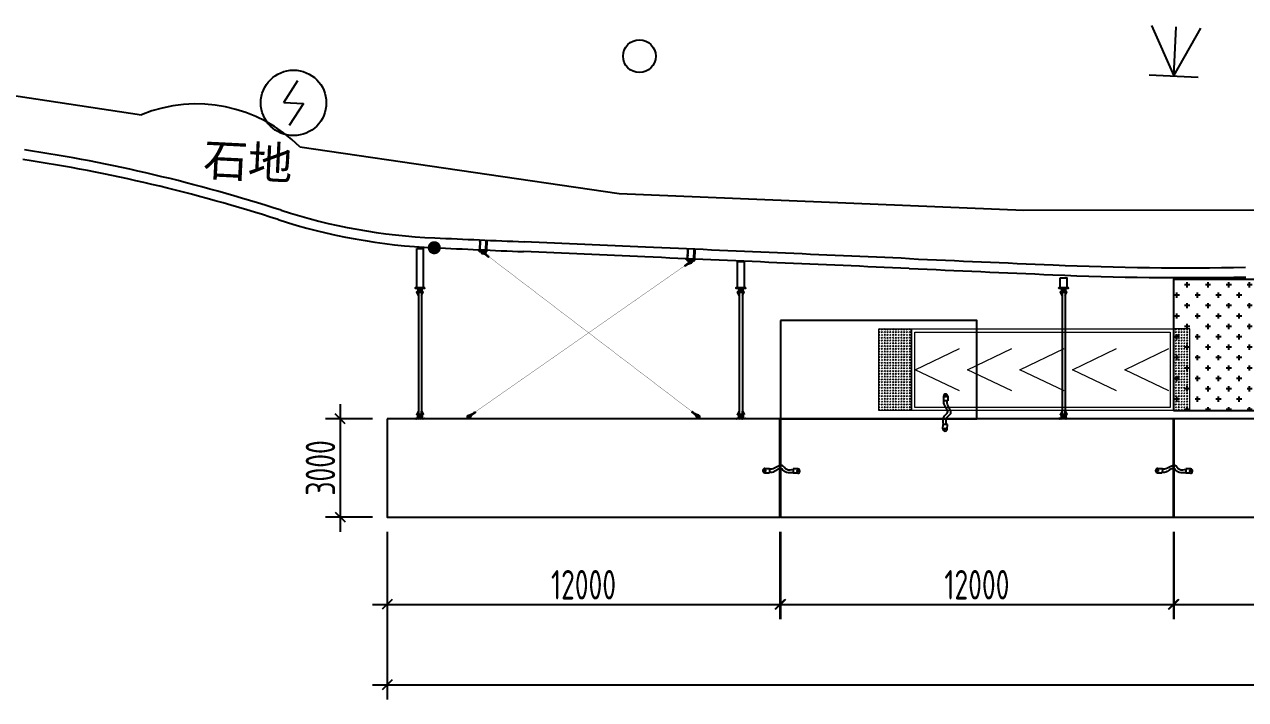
# Model space of a CAD drawing. Header units: millimetres. Extents: x 4 to 2106212, y -117026 to 198097.
# Drawn here: x 1210457 to 1247756, y -85319 to -64706 of the extents above; entities that cross this region are included whole.
import ezdxf
from ezdxf.enums import TextEntityAlignment as Align

# ---------------------------------------------------------------- set-up
doc = ezdxf.new("R2010")
doc.units = ezdxf.units.MM
for name, pattern in [('CENTER', [0.6, 0.375, -0.075, 0.075, -0.075]), ('DASHDOT2', [12.7, 6.35, -3.175, 0, -3.175]), ('DASHED2', [0.375, 0.25, -0.125])]:
    doc.linetypes.add(name, pattern=pattern)
for name, color, linetype in [('0 @ 1', 7, 'Continuous'), ('BS-Annectent', 115, 'Continuous'), ('HR-dimension', 9, 'Continuous'), ('HR-pontoon', 161, 'Continuous'), ('STEEL', 34, 'Continuous'), ('接地线', 7, 'Continuous'), ('粗实线', 7, 'Continuous')]:
    doc.layers.add(name, color=color, linetype=linetype)
doc.layers.add('扣板', color=7, linetype='Continuous', lineweight=9)
doc.layers.add('抱桩器', color=1, linetype='Continuous', lineweight=18)
doc.styles.add('hztxt', font='ros1.shx', dxfattribs={"width": 0.8, "bigfont": 'hztxt.shx'})
doc.styles.add('宋体', font='')
doc.styles.get('宋体').set_extended_font_data('SimSun')
doc.linetypes.add('10422', pattern='A,2,[150,AAA.SHX,S=1,R=0,X=0,Y=1],2,[177,AAA.SHX,S=1,R=0,X=0,Y=0.8],1e-09', length=4)
doc.linetypes.add('444', pattern='A,4.5,[145,AAA.SHX,S=1,R=0,X=0,Y=1],4.5,-0.5,[146,AAA.SHX,S=1,R=0,X=0,Y=0],-0.5', length=10)
doc.dimstyles.new('DIM-300', dxfattribs={"dimscale": 300, "dimtxt": 3, "dimasz": 1, "dimexe": 1.5, "dimexo": 1.5, "dimgap": 0.5, "dimtad": 1, "dimdec": 0, "dimzin": 0, "dimdsep": 46, "dimtxsty": 'hztxt', "dimblk": 'OBLIQUE', "dimcen": 0, "dimdle": 1.5, "dimclrd": 9, "dimclre": 9, "dimclrt": 6, "dimadec": 0, "dimazin": 0, "dimtfac": 1, "dimtdec": 0, "dimtix": 1, "dimtofl": 0, "dimtmove": 2, "dimatfit": 0, "dimfxl": 5, "dimtolj": 1, "dimtzin": 0, "dimarcsym": 0})
pattern_1 = [(225, (43212.285, 45564.743), (4.49012806, -4.49012806), []), (225, (43207.795, 45564.743), (4.49012806, -4.49012806), [7.9375, -1.5875, 0, -1.5875])]
pattern_2 = [(225, (-344287.005, -129412.7357), (4.49012806, -4.49012806), []), (225, (-344291.495, -129412.7357), (4.49012806, -4.49012806), [7.9375, -1.5875, 0, -1.5875])]
pattern_3 = [(40.81217054, (-573818.8873, 176698.6793), (-1.452584633, 1.682112997), []), (130.81217054, (-573818.8873, 176698.6793), (-4.5872822625, 1.911641361), [5.55625, -3.33375])]
pattern_4 = [(40.81217054, (-578777.1463, 176555.198), (-1.452584633, 1.682112997), []), (130.81217054, (-578777.1463, 176555.198), (-4.5872822625, 1.911641361), [5.55625, -3.33375])]

# ---------------------------------------------------------------- blocks, each defined once
blk = doc.blocks.new('_Oblique')
at = {"color": 0, "linetype": 'ByBlock', "lineweight": -2}
blk.add_line((-0.5, -0.5), (0.5, 0.5), dxfattribs=at)
blk = doc.blocks.new('*D2032')
at = {"color": 9, "lineweight": -2, "transparency": 16777216}
for p, q in [((1220099, -76297), (1220099, -80197)), ((1221085, -76747), (1219649, -76747)), ((1221085, -79747), (1219649, -79747))]:
    blk.add_line(p, q, dxfattribs=at)
at = {"layer": 'Defpoints', "color": 0, "transparency": 16777216}
for p in [(1221535, -76747), (1220099, -79747), (1221535, -79747)]:
    blk.add_point(p, dxfattribs=at)
at = {"color": 9, "lineweight": -2, "transparency": 16777216, "xscale": 300, "yscale": 300, "zscale": 300}
for p, rotation in [((1220099, -76747), 90), ((1220099, -79747), 270)]:
    blk.add_blockref('_Oblique', p, dxfattribs=dict(at, rotation=rotation))
at = {"color": 6, "transparency": 16777216, "insert": (1219499, -78247), "char_height": 900, "attachment_point": 5, "rotation": 90, "style": 'hztxt'}
blk.add_mtext('\\A1;3000', dxfattribs=at)
blk = doc.blocks.new('*D2035')
at = {"color": 9, "lineweight": -2, "transparency": 16777216}
for p, q in [((1221535, -80197), (1221535, -82864)), ((1233535, -80197), (1233535, -82864)), ((1221085, -82414), (1233985, -82414))]:
    blk.add_line(p, q, dxfattribs=at)
at = {"layer": 'Defpoints', "color": 0, "transparency": 16777216}
for p in [(1221535, -79747), (1233535, -79747), (1233535, -82414)]:
    blk.add_point(p, dxfattribs=at)
at = {"color": 9, "lineweight": -2, "transparency": 16777216, "xscale": 300, "yscale": 300, "zscale": 300, "rotation": 180}
blk.add_blockref('_Oblique', (1221535, -82414), dxfattribs=at)
at = {"color": 9, "lineweight": -2, "transparency": 16777216, "xscale": 300, "yscale": 300, "zscale": 300}
blk.add_blockref('_Oblique', (1233535, -82414), dxfattribs=at)
at = {"color": 6, "transparency": 16777216, "insert": (1227535, -81814), "char_height": 900, "attachment_point": 5, "style": 'hztxt'}
blk.add_mtext('\\A1;12000', dxfattribs=at)
blk = doc.blocks.new('*D2036')
at = {"color": 9, "lineweight": -2, "transparency": 16777216}
for p, q in [((1233550, -80197), (1233550, -82864)), ((1245550, -80197), (1245550, -82864)), ((1233100, -82414), (1246000, -82414))]:
    blk.add_line(p, q, dxfattribs=at)
at = {"layer": 'Defpoints', "color": 0, "transparency": 16777216}
for p in [(1233550, -79747), (1245550, -79747), (1245550, -82414)]:
    blk.add_point(p, dxfattribs=at)
at = {"color": 9, "lineweight": -2, "transparency": 16777216, "xscale": 300, "yscale": 300, "zscale": 300, "rotation": 180}
blk.add_blockref('_Oblique', (1233550, -82414), dxfattribs=at)
at = {"color": 9, "lineweight": -2, "transparency": 16777216, "xscale": 300, "yscale": 300, "zscale": 300}
blk.add_blockref('_Oblique', (1245550, -82414), dxfattribs=at)
at = {"color": 6, "transparency": 16777216, "insert": (1239550, -81814), "char_height": 900, "attachment_point": 5, "style": 'hztxt'}
blk.add_mtext('\\A1;12000', dxfattribs=at)
blk = doc.blocks.new('*D2037')
at = {"color": 9, "lineweight": -2, "transparency": 16777216}
for p, q in [((1245565, -80197), (1245565, -82864)), ((1257565, -80197), (1257565, -82864)), ((1245115, -82414), (1258015, -82414))]:
    blk.add_line(p, q, dxfattribs=at)
at = {"layer": 'Defpoints', "color": 0, "transparency": 16777216}
for p in [(1245565, -79747), (1257565, -79747), (1257565, -82414)]:
    blk.add_point(p, dxfattribs=at)
at = {"color": 9, "lineweight": -2, "transparency": 16777216, "xscale": 300, "yscale": 300, "zscale": 300, "rotation": 180}
blk.add_blockref('_Oblique', (1245565, -82414), dxfattribs=at)
at = {"color": 9, "lineweight": -2, "transparency": 16777216, "xscale": 300, "yscale": 300, "zscale": 300}
blk.add_blockref('_Oblique', (1257565, -82414), dxfattribs=at)
at = {"color": 6, "transparency": 16777216, "insert": (1251565, -81814), "char_height": 900, "attachment_point": 5, "style": 'hztxt'}
blk.add_mtext('\\A1;12000', dxfattribs=at)
blk = doc.blocks.new('*U2024')
at = {"layer": '抱桩器'}
h = blk.add_hatch(dxfattribs=at)
h.set_pattern_fill('GOST_GLASS', color=252, scale=10, angle=90)
h.set_pattern_definition([(135, (-669974.417, -109419.865), (5e-15, 84.852814), [50, -70]), (135, (-669974.417, -109398.65), (5e-15, 84.852814), [20, -100]), (135, (-669995.63, -109419.865), (5e-15, 84.852814), [20, -100])])
h.paths.add_polyline_path([(-3750, 1250), (-3750, -1250), (-4750, -1250), (-4750, 1250)])
h = blk.add_hatch(dxfattribs=at)
h.set_pattern_fill('GOST_GLASS', color=252, scale=10, angle=90)
h.set_pattern_definition([(135, (-673974.717, -109419.865), (5e-15, 84.852814), [50, -70]), (135, (-673974.717, -109398.65), (5e-15, 84.852814), [20, -100]), (135, (-673995.93, -109419.865), (5e-15, 84.852814), [20, -100])])
h.paths.add_polyline_path([(4250, 1250), (4250, -1250), (4750, -1250), (4750, 1250)])
at = {"layer": '抱桩器', "color": 252}
for points in [[(-3750, 1250), (-3750, -1250), (-4750, -1250), (-4750, 1250)], [(4250, -1250), (-3750, -1250), (-3750, 1250), (4250, 1250)], [(4150, -1150), (-3650, -1150), (-3650, 1150), (4150, 1150)], [(4250, 1250), (4250, -1250), (4750, -1250), (4750, 1250)]]:
    blk.add_lwpolyline(points, close=True, dxfattribs=at)
for points in [[(-2284, -650), (-3634, 0), (-2284, 650)], [(-684, -650), (-2034, 0), (-684, 650)], [(916, -650), (-434, 0), (916, 650)], [(2516, -650), (1166, 0), (2516, 650)], [(4116, -650), (2766, 0), (4116, 650)]]:
    blk.add_lwpolyline(points, dxfattribs=at)
blk = doc.blocks.new('*U2025')
at = {"color": 0, "linetype": 'ByBlock', "lineweight": -2, "transparency": 16777216}
blk.add_blockref('*U2024', (0, 0), dxfattribs=at)
blk = doc.blocks.new('*D2034')
at = {"color": 9, "lineweight": -2, "transparency": 16777216}
for p, q in [((1221535, -80197), (1221535, -85319)), ((1291610, -80197), (1291610, -85319)), ((1221085, -84869), (1292060, -84869))]:
    blk.add_line(p, q, dxfattribs=at)
at = {"layer": 'Defpoints', "color": 0, "transparency": 16777216}
for p in [(1221535, -79747), (1291610, -79747), (1291610, -84869)]:
    blk.add_point(p, dxfattribs=at)
at = {"color": 9, "lineweight": -2, "transparency": 16777216, "xscale": 300, "yscale": 300, "zscale": 300, "rotation": 180}
blk.add_blockref('_Oblique', (1221535, -84869), dxfattribs=at)
at = {"color": 9, "lineweight": -2, "transparency": 16777216, "xscale": 300, "yscale": 300, "zscale": 300}
blk.add_blockref('_Oblique', (1291610, -84869), dxfattribs=at)
at = {"color": 6, "transparency": 16777216, "insert": (1256572, -84269), "char_height": 900, "attachment_point": 5, "style": 'hztxt'}
blk.add_mtext('\\A1;70075', dxfattribs=at)
blk = doc.blocks.new('*U2028')
h = blk.add_hatch()
h.set_pattern_fill('CROSS', color=252, scale=50, angle=90)
h.set_pattern_definition([(90, (-479955.5, -94961.22), (-317.5, 317.5), [158.75, -476.25]), (180, (-479876.12, -94881.85), (-317.5, -317.5), [158.75, -476.25])])
h.paths.add_polyline_path([(1500, 2000), (-1500, 2000), (-1500, -2000), (1500, -2000)])
at = {"layer": 'HR-pontoon'}
blk.add_lwpolyline([(-1500, -2000), (1500, -2000), (1500, 2000), (-1500, 2000)], close=True, dxfattribs=at)
blk = doc.blocks.new('*U2029')
at = {"color": 0, "linetype": 'ByBlock', "lineweight": -2, "transparency": 16777216}
blk.add_blockref('*U2028', (0, 0), dxfattribs=at)
blk = doc.blocks.new('支座')
at = {"layer": '扣板', "color": 7}
blk.add_line((13512, 4747, 0), (13512, 5047, 0), dxfattribs=at)
at = {"layer": '扣板', "color": 7, "elevation": 0}
for points in [[(13512, 4747), (13512, 5047), (13520, 5047), (13520, 4747)], [(13600, 4947), (13620, 4927), (13620, 4867), (13600, 4847), (13520, 4847), (13520, 4947)], [(13560, 4932), (13520, 4932), (13520, 4922), (13560, 4922)], [(13560, 4862), (13520, 4862), (13520, 4872), (13560, 4872)]]:
    blk.add_lwpolyline(points, close=True, dxfattribs=at)
at = {"layer": '扣板', "color": 7}
blk.add_circle((13575, 4897, 0), 25, dxfattribs=at)
blk = doc.blocks.new('*U1983')
at = {"layer": '0 @ 1', "rotation": 90}
blk.add_blockref('支座', (4897, -13566, 0), dxfattribs=at)
blk = doc.blocks.new('*U1984')
at = {"layer": 'Defpoints', "color": 0, "linetype": 'ByBlock', "lineweight": -2, "transparency": 16777216}
for p in [(0, 0), (7000, 0)]:
    blk.add_blockref('*U1983', p, dxfattribs=at)
blk = doc.blocks.new('A$C97f6d51a')
at = {"color": 1, "linetype": 'DASHDOT2'}
blk.add_line((0, 313), (0, -47), dxfattribs=at)
at = {"layer": 'BS-Annectent'}
for p, q in [((-10, 6), (9, 4)), ((-10, 2), (-6, 4)), ((-6, 1), (-10, 2)), ((-10, 2), (9, 1)), ((-9, 282), (-9, 282)), ((-9, 281), (-9, 282)), ((-9, 282), (-9, 282)), ((-9, 279), (-8, 279)), ((-8, 278), (-9, 279)), ((-9, 279), (-8, 278)), ((-9, 275), (-7, 276)), ((-6, 274), (-9, 275)), ((-9, 275), (-7, 275)), ((-9, 272), (-6, 274)), ((-6, 270), (-9, 272)), ((-9, 272), (-4, 272)), ((-9, 269), (9, 268)), ((-9, 266), (9, 265)), ((-9, 263), (9, 262)), ((-9, 260), (9, 258)), ((-9, 257), (9, 255)), ((-9, 253), (9, 252)), ((-9, 250), (9, 249)), ((-9, 247), (9, 246)), ((-9, 244), (9, 243)), ((-9, 241), (9, 240)), ((-9, 238), (9, 236)), ((-9, 235), (9, 233)), ((-9, 231), (9, 230)), ((-9, 228), (9, 227)), ((-9, 225), (9, 224)), ((-9, 222), (9, 221)), ((-9, 219), (9, 218)), ((-9, 216), (9, 215)), ((-9, 213), (9, 211)), ((-9, 209), (9, 208)), ((-9, 206), (9, 205)), ((-9, 203), (9, 202)), ((-9, 200), (9, 199)), ((-9, 197), (9, 196)), ((-9, 194), (9, 193)), ((-9, 191), (9, 189)), ((-9, 188), (9, 186)), ((-9, 184), (9, 183)), ((-9, 181), (9, 180)), ((-9, 178), (9, 177)), ((-9, 175), (9, 174)), ((-9, 172), (9, 171)), ((-9, 169), (9, 167)), ((-9, 166), (9, 164)), ((-9, 162), (9, 161)), ((-9, 159), (9, 158)), ((-9, 156), (9, 155)), ((-9, 153), (9, 152)), ((-9, 150), (9, 149)), ((-9, 147), (9, 146)), ((-9, 144), (9, 142)), ((-9, 140), (9, 139)), ((-9, 137), (9, 136)), ((-9, 134), (9, 133)), ((-9, 131), (9, 130)), ((-9, 128), (9, 127)), ((-9, 125), (9, 124)), ((-9, 122), (9, 120)), ((-9, 119), (9, 117)), ((-9, 115), (9, 114)), ((-9, 112), (9, 111)), ((-9, 109), (9, 108)), ((-9, 106), (9, 105)), ((-9, 103), (9, 102)), ((-9, 100), (9, 98)), ((-9, 97), (9, 95)), ((-9, 93), (9, 92)), ((-9, 90), (9, 89)), ((-9, 87), (9, 86)), ((-9, 84), (9, 83)), ((-9, 81), (9, 80)), ((-9, 78), (9, 76)), ((-9, 75), (9, 73)), ((-9, 71), (9, 70)), ((-9, 68), (9, 67)), ((-9, 65), (9, 64)), ((-9, 62), (9, 61)), ((-9, 59), (9, 58)), ((-9, 56), (9, 55)), ((-9, 53), (9, 51)), ((-9, 49), (9, 48)), ((-9, 46), (9, 45)), ((-9, 43), (9, 42)), ((-9, 40), (9, 39)), ((-9, 37), (9, 36)), ((-9, 34), (9, 33)), ((-9, 31), (9, 29)), ((-9, 28), (9, 26)), ((-9, 24), (9, 23)), ((-9, 21), (9, 20)), ((-9, 18), (9, 17)), ((-9, 15), (9, 14)), ((-9, 12), (9, 11)), ((-9, 9), (9, 7)), ((-8, 0), (-6, 1)), ((-6, 274), (-6, 274)), ((-6, 274), (-6, 274)), ((-6, 274), (-6, 274)), ((-6, 274), (-6, 274)), ((-6, 274), (-6, 274)), ((6, 270), (-6, 270)), ((6, 147), (-6, 148)), ((6, 116), (-6, 117)), ((6, 3), (-6, 4)), ((2, 0), (-6, 1)), ((4, 271), (9, 271)), ((6, 273), (5, 273)), ((6, 273), (5, 273)), ((6, 273), (9, 274)), ((6, 274), (9, 274)), ((9, 271), (6, 273)), ((6, 270), (9, 271)), ((6, 147), (9, 149)), ((9, 1), (6, 3)), ((7, 276), (9, 277)), ((9, 274), (7, 275)), ((7, 0), (9, 1)), ((9, 277), (8, 278)), ((8, 277), (9, 277)), ((9, 280), (9, 281)), ((9, 280), (9, 280)), ((9, 280), (9, 280)), ((-16, -24), (-16, -11)), ((12, -9), (-12, -9)), ((12, -27), (-12, -27)), ((-9, -29), (-6, -28)), ((-6, -31), (-9, -29)), ((9, -30), (-9, -29)), ((-9, -32), (-6, -31)), ((-6, -34), (-9, -32)), ((9, -33), (-9, -32)), ((-9, -35), (-6, -34)), ((-6, -37), (-9, -35)), ((9, -37), (-9, -35)), ((-9, -38), (-6, -37)), ((-6, -40), (-9, -38)), ((9, -40), (-9, -38)), ((-8, -24), (-8, -11)), ((-6, -28), (-8, -27)), ((-7, -40), (-7, -43)), ((6, -29), (-6, -28)), ((6, -29), (-6, -28)), ((6, -32), (-6, -31)), ((6, -32), (-6, -31)), ((6, -35), (-6, -34)), ((6, -38), (-6, -37)), ((6, -38), (-6, -37)), ((6, -41), (-6, -40)), ((-5, -44), (5, -44)), ((-4, -40), (-4, -43)), ((-2, -9), (0, -4)), ((9, -27), (-1, -27)), ((0, -9), (2, -4)), ((4, -41), (4, -43)), ((6, -29), (9, -27)), ((9, -30), (6, -29)), ((6, -32), (9, -30)), ((9, -33), (6, -32)), ((6, -35), (9, -33)), ((9, -37), (6, -35)), ((6, -38), (9, -37)), ((9, -40), (6, -38)), ((6, -41), (9, -40)), ((7, -41), (7, -43)), ((8, -24), (8, -11)), ((9, -27), (8, -27)), ((16, -24), (16, -11))]:
    blk.add_line(p, q, dxfattribs=at)
for points in [[(-19, -4), (-19, 0), (19, 0), (19, -4)], [(-15, -9), (15, -9), (15, -4), (-15, -4)]]:
    blk.add_lwpolyline(points, close=True, dxfattribs=at)
blk.add_lwpolyline([(10, 0), (10, 300), (0, 306), (-10, 300), (-10, 0)], dxfattribs=at)
for points in [[(16, -11, 0.612824), (8, -11, 0.305874), (-8, -11, 0.612824), (-16, -11)], [(16, -24, -0.612824), (8, -24, -0.305874), (-8, -24, -0.612824), (-16, -24)], [(-7, -43, 0.516475), (-4, -43, 0.258238), (4, -43, 0.516475), (7, -43)]]:
    blk.add_lwpolyline(points, format="xyb", dxfattribs=at)
blk = doc.blocks.new('A$Ce460a15a')
at = {"layer": 'STEEL', "color": 22}
for points in [[(12, 150), (12, -150), (0, -150), (0, 150)], [(92, -50), (112, -30), (112, 30), (92, 50), (12, 50), (12, -50)], [(52, 35), (12, 35), (12, 25), (52, 25)], [(52, -35), (12, -35), (12, -25), (52, -25)]]:
    blk.add_lwpolyline(points, close=True, dxfattribs=at)
blk.add_circle((67, 0), 25, dxfattribs=at)
at = {"layer": 'HR-dimension', "xscale": -1, "rotation": 90}
blk.add_blockref('A$C97f6d51a', (12, 100), dxfattribs=at)
at = {"layer": 'HR-dimension', "rotation": 90.00000000000001}
blk.add_blockref('A$C97f6d51a', (12, -100), dxfattribs=at)
blk = doc.blocks.new('*U1991')
h = blk.add_hatch()
h.set_pattern_fill('ANSI35', color=4, angle=180)
h.set_pattern_definition(pattern_1)
h.paths.add_polyline_path([(24, -89), (36, -89), (36, -67), (24, -67)])
h.paths.add_polyline_path([(24, -31), (36, -31), (36, 11), (24, 11)])
h.paths.add_polyline_path([(-100, 11), (100, 11), (100, 21), (-100, 21)])
h.paths.add_polyline_path([(-36, -31), (-24, -31), (-24, 11), (-36, 11)])
h.paths.add_polyline_path([(-36, -89), (-24, -89), (-24, -67), (-36, -67)])
h = blk.add_hatch()
h.set_pattern_fill('ANSI35', color=4, angle=180)
h.set_pattern_definition(pattern_2)
h.paths.add_polyline_path([(-129, -116), (-150, -116), (-150, -104), (-129, -104)])
h.paths.add_polyline_path([(111, -116), (-111, -116), (-111, -104), (111, -104)])
h.paths.add_polyline_path([(150, -116), (129, -116), (129, -104), (150, -104)])
h.paths.add_polyline_path([(66, -104), (54, -104), (54, -67), (66, -67)])
h.paths.add_polyline_path([(66, -31), (54, -31), (54, -4), (66, -4)])
h.paths.add_polyline_path([(6, -31), (-6, -31), (-6, -4), (6, -4)])
h.paths.add_polyline_path([(6, -104), (-6, -104), (-6, -67), (6, -67)])
h.paths.add_polyline_path([(-54, -104), (-66, -104), (-66, -67), (-54, -67)])
h.paths.add_polyline_path([(-54, -31), (-66, -31), (-66, -4), (-54, -4)])
at = {"color": 4}
for points in [[(100, 11), (-100, 11), (-100, 21), (100, 21), (100, 11)], [(-36, -89), (-36, 11), (-24, 11), (-24, -89), (-36, -89)], [(24, -89), (24, 11), (36, 11), (36, -89), (24, -89)], [(150, -116), (-150, -116), (-150, -104), (150, -104), (150, -116)], [(-66, -104), (-66, -4), (-54, -4), (-54, -104), (-66, -104)], [(-6, -104), (-6, -4), (6, -4), (6, -104), (-6, -104)], [(54, -104), (54, -4), (66, -4), (66, -104), (54, -104)]]:
    blk.add_lwpolyline(points, dxfattribs=at)
at = {"layer": 'Defpoints', "color": 4}
for points in [[(-100, 21), (-50, 21), (-50, 121), (-100, 21)], [(100, 21), (50, 21), (50, 121), (100, 21)]]:
    blk.add_lwpolyline(points, dxfattribs=at)
at = {"layer": 'Defpoints', "color": 4, "linetype": 'CENTER', "ltscale": 2}
for points in [[(-129, -116), (-111, -116), (-111, -104), (-129, -104)], [(-66, -31), (-54, -31), (-54, -67), (-66, -67)], [(-36, -31), (-24, -31), (-24, -67), (-36, -67)], [(-6, -31), (6, -31), (6, -67), (-6, -67)], [(24, -31), (36, -31), (36, -67), (24, -67)], [(54, -31), (66, -31), (66, -67), (54, -67)], [(129, -116), (111, -116), (111, -104), (129, -104)]]:
    blk.add_lwpolyline(points, close=True, dxfattribs=at)
for points in [[(-120, -99), (-120, -111), (-120, -121)], [(-66, -49), (66, -49)], [(-66, -49), (66, -49)], [(120, -99), (120, -111), (120, -121)]]:
    blk.add_lwpolyline(points, dxfattribs=at)
blk = doc.blocks.new('*U2002')
at = {"layer": '粗实线', "color": 0, "linetype": 'ByBlock', "lineweight": -2, "transparency": 16777216}
blk.add_blockref('*U1991', (0, 0), dxfattribs=at)
blk = doc.blocks.new('*U2003')
h = blk.add_hatch()
h.set_pattern_fill('ANSI35', color=4, angle=180)
h.set_pattern_definition(pattern_1)
h.paths.add_polyline_path([(24, -89), (36, -89), (36, -67), (24, -67)])
h.paths.add_polyline_path([(24, -31), (36, -31), (36, 11), (24, 11)])
h.paths.add_polyline_path([(-100, 11), (100, 11), (100, 21), (-100, 21)])
h.paths.add_polyline_path([(-36, -31), (-24, -31), (-24, 11), (-36, 11)])
h.paths.add_polyline_path([(-36, -89), (-24, -89), (-24, -67), (-36, -67)])
h = blk.add_hatch()
h.set_pattern_fill('ANSI35', color=4, angle=180)
h.set_pattern_definition(pattern_2)
h.paths.add_polyline_path([(-129, -116), (-150, -116), (-150, -104), (-129, -104)])
h.paths.add_polyline_path([(111, -116), (-111, -116), (-111, -104), (111, -104)])
h.paths.add_polyline_path([(150, -116), (129, -116), (129, -104), (150, -104)])
h.paths.add_polyline_path([(66, -104), (54, -104), (54, -67), (66, -67)])
h.paths.add_polyline_path([(66, -31), (54, -31), (54, -4), (66, -4)])
h.paths.add_polyline_path([(6, -31), (-6, -31), (-6, -4), (6, -4)])
h.paths.add_polyline_path([(6, -104), (-6, -104), (-6, -67), (6, -67)])
h.paths.add_polyline_path([(-54, -104), (-66, -104), (-66, -67), (-54, -67)])
h.paths.add_polyline_path([(-54, -31), (-66, -31), (-66, -4), (-54, -4)])
at = {"color": 4}
for points in [[(100, 11), (-100, 11), (-100, 21), (100, 21), (100, 11)], [(-36, -89), (-36, 11), (-24, 11), (-24, -89), (-36, -89)], [(24, -89), (24, 11), (36, 11), (36, -89), (24, -89)], [(150, -116), (-150, -116), (-150, -104), (150, -104), (150, -116)], [(-66, -104), (-66, -4), (-54, -4), (-54, -104), (-66, -104)], [(-6, -104), (-6, -4), (6, -4), (6, -104), (-6, -104)], [(54, -104), (54, -4), (66, -4), (66, -104), (54, -104)]]:
    blk.add_lwpolyline(points, dxfattribs=at)
at = {"layer": 'Defpoints', "color": 4}
for points in [[(-100, 21), (-50, 21), (-50, 121), (-100, 21)], [(100, 21), (50, 21), (50, 121), (100, 21)]]:
    blk.add_lwpolyline(points, dxfattribs=at)
at = {"layer": 'Defpoints', "color": 4, "linetype": 'CENTER', "ltscale": 2}
for points in [[(-129, -116), (-111, -116), (-111, -104), (-129, -104)], [(-66, -31), (-54, -31), (-54, -67), (-66, -67)], [(-36, -31), (-24, -31), (-24, -67), (-36, -67)], [(-6, -31), (6, -31), (6, -67), (-6, -67)], [(24, -31), (36, -31), (36, -67), (24, -67)], [(54, -31), (66, -31), (66, -67), (54, -67)], [(129, -116), (111, -116), (111, -104), (129, -104)]]:
    blk.add_lwpolyline(points, close=True, dxfattribs=at)
for points in [[(-120, -99), (-120, -111), (-120, -121)], [(-66, -49), (66, -49)], [(-66, -49), (66, -49)], [(120, -99), (120, -111), (120, -121)]]:
    blk.add_lwpolyline(points, dxfattribs=at)
blk = doc.blocks.new('*U1990')
at = {"layer": '粗实线', "color": 0, "linetype": 'ByBlock', "lineweight": -2, "transparency": 16777216}
blk.add_blockref('*U2003', (0, 0), dxfattribs=at)
blk = doc.blocks.new('*U1975')
at = {"layer": '粗实线', "color": 4}
for points in [[(-50, 1863), (-50, -1863)], [(50, 1863), (50, -1863)]]:
    blk.add_lwpolyline(points, dxfattribs=at)
at = {"layer": '粗实线', "color": 4, "xscale": -1, "rotation": 179.9999997006857}
blk.add_blockref('*U1990', (0, 1884), dxfattribs=at)
at = {"layer": '粗实线', "color": 4, "rotation": 359.9999997006856}
blk.add_blockref('*U2002', (0, -1884), dxfattribs=at)
blk = doc.blocks.new('*U1964')
at = {"color": 0, "linetype": 'ByBlock', "lineweight": -2, "transparency": 16777216}
blk.add_blockref('*U1975', (0, 0), dxfattribs=at)
blk = doc.blocks.new('*U10')
at = {"color": 7, "linetype": 'Continuous', "lineweight": 15}
for p, q in [((-9, 9), (-10, 8)), ((-10, 8), (-10, 1)), ((-10, 1), (-9, 0)), ((-9, 9), (9, 9)), ((-9, 0), (9, 0)), ((-5, 8), (-5, 1)), ((5, 8), (5, 1)), ((10, 8), (9, 9)), ((9, 0), (10, 1)), ((10, 8), (10, 1))]:
    blk.add_line(p, q, dxfattribs=at)
for centre, start, end in [((0, -8), 72.4233, 107.5767), ((0, 17), 252.4233, 287.5767)]:
    blk.add_arc(centre, 17.2, start, end, dxfattribs=at)
for points, knots in [([(-10, 8), (-10, 9), (-9, 9), (-8, 9), (-7, 9), (-6, 9), (-6, 9), (-5, 8)], [0, 0, 0, 0, 0.264534, 0.399289, 0.53507, 0.765405, 1, 1, 1, 1]), ([(-5, 1), (-6, 1), (-6, 0), (-7, 0), (-8, 0), (-9, 0), (-10, 1), (-10, 1)], [0, 0, 0, 0, 0.264534, 0.399289, 0.53507, 0.765405, 1, 1, 1, 1]), ([(5, 8), (6, 9), (6, 9), (7, 9), (8, 9), (9, 9), (10, 9), (10, 8)], [0, 0, 0, 0, 0.264536, 0.399814, 0.535067, 0.765403, 1, 1, 1, 1]), ([(10, 1), (10, 1), (9, 0), (8, 0), (7, 0), (6, 0), (6, 1), (5, 1)], [0, 0, 0, 0, 0.264536, 0.399814, 0.535067, 0.765403, 1, 1, 1, 1])]:
    blk.add_open_spline(points, degree=3, knots=knots, dxfattribs=at)
blk = doc.blocks.new('A$C72EA2C7E')
blk.add_line((-8, -6), (8, -6))
at = {"color": 7, "linetype": 'Continuous', "lineweight": 15}
for p, q in [((-5, -40), (-5, -6)), ((-4, -41), (-5, -40)), ((5, -40), (-5, -40)), ((-4, -41), (5, -41)), ((5, -6), (5, -40)), ((5, -40), (5, -41))]:
    blk.add_line(p, q, dxfattribs=at)
at = {"color": 7, "linetype": 'Continuous', "lineweight": 0}
for p, q in [((-4, -41), (-4, -6)), ((5, -41), (5, -6))]:
    blk.add_line(p, q, dxfattribs=at)
blk.add_arc((0, -8), 8, 17.4862, 162.5138)
at = {"extrusion": (0, 0, -1), "xscale": 0.9999974999999999, "yscale": 0.9999974999999999, "zscale": -0.9999974999999999}
blk.add_blockref('*U10', (0, -39), dxfattribs=at)
blk = doc.blocks.new('*U1965')
h = blk.add_hatch(color=1)
h.dxf.hatch_style = 1
h.paths.add_polyline_path([(3382, 2191), (3473, 2218, 1.447528), (3428, 2281), (3373, 2204)])
h.paths.add_polyline_path([(3389, 2205), (3388, 2206), (3398, 2220), (3395, 2222), (3434, 2277, -1.452111), (3471, 2226), (3406, 2207), (3405, 2210)], flags=16)
h = blk.add_hatch()
h.set_pattern_fill('ANSI38', color=253, scale=0.7, angle=-4.1878)
h.set_pattern_definition(pattern_4)
h.paths.add_polyline_path([(3404, 2213), (3406, 2207), (3471, 2226, 1.452111), (3434, 2277), (3395, 2222), (3398, 2220), (3401, 2218), (3440, 2273, -1.452111), (3469, 2232)])
h = blk.add_hatch(color=1)
h.dxf.hatch_style = 1
h.paths.add_polyline_path([(-3373, -2204), (-3429, -2283, -1.406258), (-3473, -2218), (-3382, -2191)])
h.paths.add_polyline_path([(-3405, -2210), (-3406, -2207), (-3471, -2226, 1.406258), (-3435, -2278), (-3395, -2222), (-3388, -2205)], flags=16)
h = blk.add_hatch()
h.set_pattern_fill('ANSI38', color=253, scale=0.7, angle=-4.1878)
h.set_pattern_definition(pattern_3)
h.paths.add_polyline_path([(-3401, -2218), (-3395, -2222), (-3434, -2277, -1.452111), (-3471, -2226), (-3406, -2207), (-3405, -2210), (-3404, -2213), (-3469, -2232, 1.452111), (-3440, -2273)])
at = {"color": 1, "linetype": 'DASHED2'}
blk.add_line((3483, 2289), (3493, 2274), dxfattribs=at)
blk.add_line((3379, 2205), (3379, 2195))
at = {"color": 1}
for points in [[(3382, 2191), (3473, 2218, 1.447528), (3428, 2281), (3373, 2204)], [(3398, 2220), (3388, 2206), (3389, 2205), (3405, 2210), (3406, 2207), (3471, 2226, 1.452111), (3434, 2277), (3395, 2222)], [(-3373, -2204), (-3428, -2281, -1.447528), (-3473, -2218), (-3382, -2191)], [(-3405, -2210), (-3389, -2205), (-3388, -2206), (-3398, -2220), (-3395, -2222), (-3434, -2277, -1.452111), (-3471, -2226), (-3406, -2207)]]:
    blk.add_lwpolyline(points, format="xyb", close=True, dxfattribs=at)
for points in [[(3379, 2195), (3472, 2222, 1.449849), (3431, 2279), (3379, 2205)], [(3406, 2207), (3471, 2226, 1.452111), (3434, 2277), (3395, 2222)], [(3406, 2207), (3471, 2226, 1.452111), (3434, 2277), (3395, 2222)], [(-3376, -2200), (-3431, -2279, -1.449849), (-3472, -2222), (-3384, -2197)], [(-3395, -2222), (-3434, -2277, -1.452111), (-3471, -2226), (-3406, -2207)], [(-3395, -2222), (-3434, -2277, -1.452111), (-3471, -2226), (-3406, -2207)]]:
    blk.add_lwpolyline(points, format="xyb")
for points in [[(3401, 2218), (3440, 2273, -1.452111), (3469, 2232), (3404, 2213), (3406, 2207), (3471, 2226, 1.452111), (3434, 2277), (3395, 2222)], [(-3404, -2213), (-3469, -2232, 1.452111), (-3440, -2273), (-3401, -2218), (-3395, -2222), (-3434, -2277, -1.452111), (-3471, -2226), (-3406, -2207)]]:
    blk.add_lwpolyline(points, format="xyb", close=True)
at = {"color": 252}
for points in [[(3401, 2218), (3440, 2273, -1.452111), (3469, 2232), (3404, 2213), (3406, 2207), (3471, 2226, 1.452111), (3434, 2277), (3395, 2222)], [(-3404, -2213), (-3469, -2232, 1.452111), (-3440, -2273), (-3401, -2218), (-3395, -2222), (-3434, -2277, -1.452111), (-3471, -2226), (-3406, -2207)]]:
    blk.add_lwpolyline(points, format="xyb", close=True, dxfattribs=at)
at = {"color": 1, "const_width": 8.4}
for points in [[(3380, 2206), (-3393, -2203)], [(3386, 2200), (3251, 2112)], [(-3388, -2209), (-3246, -2117)]]:
    blk.add_lwpolyline(points, dxfattribs=at)
at = {"xscale": 0.6999999999999998, "yscale": 0.6999999999999998, "zscale": 0.6999999999999998, "rotation": 213.1298866380289}
for p in [(3284, 2123), (3315, 2143), (3345, 2163), (3376, 2183), (-3360, -2201), (-3329, -2181), (-3299, -2161), (-3267, -2141)]:
    blk.add_blockref('A$C72EA2C7E', p, dxfattribs=at)
blk = doc.blocks.new('*U1966')
at = {"color": 0, "linetype": 'ByBlock', "lineweight": -2, "transparency": 16777216}
blk.add_blockref('*U1965', (0, 0), dxfattribs=at)
blk = doc.blocks.new('*U1967')
h = blk.add_hatch(color=1)
h.dxf.hatch_style = 1
h.paths.add_polyline_path([(3382, 2191), (3473, 2218, 1.447528), (3428, 2281), (3373, 2204)])
h.paths.add_polyline_path([(3389, 2205), (3388, 2206), (3398, 2220), (3395, 2222), (3434, 2277, -1.452111), (3471, 2226), (3406, 2207), (3405, 2210)], flags=16)
h = blk.add_hatch()
h.set_pattern_fill('ANSI38', color=253, scale=0.7, angle=-4.1878)
h.set_pattern_definition(pattern_4)
h.paths.add_polyline_path([(3404, 2213), (3406, 2207), (3471, 2226, 1.452111), (3434, 2277), (3395, 2222), (3398, 2220), (3401, 2218), (3440, 2273, -1.452111), (3469, 2232)])
h = blk.add_hatch(color=1)
h.dxf.hatch_style = 1
h.paths.add_polyline_path([(-3373, -2204), (-3429, -2283, -1.406258), (-3473, -2218), (-3382, -2191)])
h.paths.add_polyline_path([(-3405, -2210), (-3406, -2207), (-3471, -2226, 1.406258), (-3435, -2278), (-3395, -2222), (-3388, -2205)], flags=16)
h = blk.add_hatch()
h.set_pattern_fill('ANSI38', color=253, scale=0.7, angle=-4.1878)
h.set_pattern_definition(pattern_3)
h.paths.add_polyline_path([(-3401, -2218), (-3395, -2222), (-3434, -2277, -1.452111), (-3471, -2226), (-3406, -2207), (-3405, -2210), (-3404, -2213), (-3469, -2232, 1.452111), (-3440, -2273)])
at = {"color": 1, "linetype": 'DASHED2'}
blk.add_line((3483, 2289), (3493, 2274), dxfattribs=at)
blk.add_line((3379, 2205), (3379, 2195))
at = {"color": 1}
for points in [[(3382, 2191), (3473, 2218, 1.447528), (3428, 2281), (3373, 2204)], [(3398, 2220), (3388, 2206), (3389, 2205), (3405, 2210), (3406, 2207), (3471, 2226, 1.452111), (3434, 2277), (3395, 2222)], [(-3373, -2204), (-3428, -2281, -1.447528), (-3473, -2218), (-3382, -2191)], [(-3405, -2210), (-3389, -2205), (-3388, -2206), (-3398, -2220), (-3395, -2222), (-3434, -2277, -1.452111), (-3471, -2226), (-3406, -2207)]]:
    blk.add_lwpolyline(points, format="xyb", close=True, dxfattribs=at)
for points in [[(3379, 2195), (3472, 2222, 1.449849), (3431, 2279), (3379, 2205)], [(3406, 2207), (3471, 2226, 1.452111), (3434, 2277), (3395, 2222)], [(3406, 2207), (3471, 2226, 1.452111), (3434, 2277), (3395, 2222)], [(-3376, -2200), (-3431, -2279, -1.449849), (-3472, -2222), (-3384, -2197)], [(-3395, -2222), (-3434, -2277, -1.452111), (-3471, -2226), (-3406, -2207)], [(-3395, -2222), (-3434, -2277, -1.452111), (-3471, -2226), (-3406, -2207)]]:
    blk.add_lwpolyline(points, format="xyb")
for points in [[(3401, 2218), (3440, 2273, -1.452111), (3469, 2232), (3404, 2213), (3406, 2207), (3471, 2226, 1.452111), (3434, 2277), (3395, 2222)], [(-3404, -2213), (-3469, -2232, 1.452111), (-3440, -2273), (-3401, -2218), (-3395, -2222), (-3434, -2277, -1.452111), (-3471, -2226), (-3406, -2207)]]:
    blk.add_lwpolyline(points, format="xyb", close=True)
at = {"color": 252}
for points in [[(3401, 2218), (3440, 2273, -1.452111), (3469, 2232), (3404, 2213), (3406, 2207), (3471, 2226, 1.452111), (3434, 2277), (3395, 2222)], [(-3404, -2213), (-3469, -2232, 1.452111), (-3440, -2273), (-3401, -2218), (-3395, -2222), (-3434, -2277, -1.452111), (-3471, -2226), (-3406, -2207)]]:
    blk.add_lwpolyline(points, format="xyb", close=True, dxfattribs=at)
at = {"color": 1, "const_width": 8.4}
for points in [[(3380, 2206), (-3393, -2203)], [(3386, 2200), (3251, 2112)], [(-3388, -2209), (-3246, -2117)]]:
    blk.add_lwpolyline(points, dxfattribs=at)
at = {"xscale": 0.6999999999999998, "yscale": 0.6999999999999998, "zscale": 0.6999999999999998, "rotation": 213.1298866380289}
for p in [(3284, 2123), (3315, 2143), (3345, 2163), (3376, 2183), (-3360, -2201), (-3329, -2181), (-3299, -2161), (-3267, -2141)]:
    blk.add_blockref('A$C72EA2C7E', p, dxfattribs=at)
blk = doc.blocks.new('*U1968')
at = {"color": 0, "linetype": 'ByBlock', "lineweight": -2, "transparency": 16777216}
blk.add_blockref('*U1967', (0, 0), dxfattribs=at)
blk = doc.blocks.new('*U1995')
h = blk.add_hatch()
h.set_pattern_fill('ANSI35', color=4, angle=180)
h.set_pattern_definition(pattern_1)
h.paths.add_polyline_path([(24, -89), (36, -89), (36, -67), (24, -67)])
h.paths.add_polyline_path([(24, -31), (36, -31), (36, 11), (24, 11)])
h.paths.add_polyline_path([(-100, 11), (100, 11), (100, 21), (-100, 21)])
h.paths.add_polyline_path([(-36, -31), (-24, -31), (-24, 11), (-36, 11)])
h.paths.add_polyline_path([(-36, -89), (-24, -89), (-24, -67), (-36, -67)])
h = blk.add_hatch()
h.set_pattern_fill('ANSI35', color=4, angle=180)
h.set_pattern_definition(pattern_2)
h.paths.add_polyline_path([(-129, -116), (-150, -116), (-150, -104), (-129, -104)])
h.paths.add_polyline_path([(111, -116), (-111, -116), (-111, -104), (111, -104)])
h.paths.add_polyline_path([(150, -116), (129, -116), (129, -104), (150, -104)])
h.paths.add_polyline_path([(66, -104), (54, -104), (54, -67), (66, -67)])
h.paths.add_polyline_path([(66, -31), (54, -31), (54, -4), (66, -4)])
h.paths.add_polyline_path([(6, -31), (-6, -31), (-6, -4), (6, -4)])
h.paths.add_polyline_path([(6, -104), (-6, -104), (-6, -67), (6, -67)])
h.paths.add_polyline_path([(-54, -104), (-66, -104), (-66, -67), (-54, -67)])
h.paths.add_polyline_path([(-54, -31), (-66, -31), (-66, -4), (-54, -4)])
at = {"color": 4}
for points in [[(100, 11), (-100, 11), (-100, 21), (100, 21), (100, 11)], [(-36, -89), (-36, 11), (-24, 11), (-24, -89), (-36, -89)], [(24, -89), (24, 11), (36, 11), (36, -89), (24, -89)], [(150, -116), (-150, -116), (-150, -104), (150, -104), (150, -116)], [(-66, -104), (-66, -4), (-54, -4), (-54, -104), (-66, -104)], [(-6, -104), (-6, -4), (6, -4), (6, -104), (-6, -104)], [(54, -104), (54, -4), (66, -4), (66, -104), (54, -104)]]:
    blk.add_lwpolyline(points, dxfattribs=at)
at = {"layer": 'Defpoints', "color": 4}
for points in [[(-100, 21), (-50, 21), (-50, 121), (-100, 21)], [(100, 21), (50, 21), (50, 121), (100, 21)]]:
    blk.add_lwpolyline(points, dxfattribs=at)
at = {"layer": 'Defpoints', "color": 4, "linetype": 'CENTER', "ltscale": 2}
for points in [[(-129, -116), (-111, -116), (-111, -104), (-129, -104)], [(-66, -31), (-54, -31), (-54, -67), (-66, -67)], [(-36, -31), (-24, -31), (-24, -67), (-36, -67)], [(-6, -31), (6, -31), (6, -67), (-6, -67)], [(24, -31), (36, -31), (36, -67), (24, -67)], [(54, -31), (66, -31), (66, -67), (54, -67)], [(129, -116), (111, -116), (111, -104), (129, -104)]]:
    blk.add_lwpolyline(points, close=True, dxfattribs=at)
for points in [[(-120, -99), (-120, -111), (-120, -121)], [(-66, -49), (66, -49)], [(-66, -49), (66, -49)], [(120, -99), (120, -111), (120, -121)]]:
    blk.add_lwpolyline(points, dxfattribs=at)
blk = doc.blocks.new('*U1992')
at = {"layer": '粗实线', "color": 0, "linetype": 'ByBlock', "lineweight": -2, "transparency": 16777216}
blk.add_blockref('*U1995', (0, 0), dxfattribs=at)
blk = doc.blocks.new('*U1993')
h = blk.add_hatch()
h.set_pattern_fill('ANSI35', color=4, angle=180)
h.set_pattern_definition(pattern_1)
h.paths.add_polyline_path([(24, -89), (36, -89), (36, -67), (24, -67)])
h.paths.add_polyline_path([(24, -31), (36, -31), (36, 11), (24, 11)])
h.paths.add_polyline_path([(-100, 11), (100, 11), (100, 21), (-100, 21)])
h.paths.add_polyline_path([(-36, -31), (-24, -31), (-24, 11), (-36, 11)])
h.paths.add_polyline_path([(-36, -89), (-24, -89), (-24, -67), (-36, -67)])
h = blk.add_hatch()
h.set_pattern_fill('ANSI35', color=4, angle=180)
h.set_pattern_definition(pattern_2)
h.paths.add_polyline_path([(-129, -116), (-150, -116), (-150, -104), (-129, -104)])
h.paths.add_polyline_path([(111, -116), (-111, -116), (-111, -104), (111, -104)])
h.paths.add_polyline_path([(150, -116), (129, -116), (129, -104), (150, -104)])
h.paths.add_polyline_path([(66, -104), (54, -104), (54, -67), (66, -67)])
h.paths.add_polyline_path([(66, -31), (54, -31), (54, -4), (66, -4)])
h.paths.add_polyline_path([(6, -31), (-6, -31), (-6, -4), (6, -4)])
h.paths.add_polyline_path([(6, -104), (-6, -104), (-6, -67), (6, -67)])
h.paths.add_polyline_path([(-54, -104), (-66, -104), (-66, -67), (-54, -67)])
h.paths.add_polyline_path([(-54, -31), (-66, -31), (-66, -4), (-54, -4)])
at = {"color": 4}
for points in [[(100, 11), (-100, 11), (-100, 21), (100, 21), (100, 11)], [(-36, -89), (-36, 11), (-24, 11), (-24, -89), (-36, -89)], [(24, -89), (24, 11), (36, 11), (36, -89), (24, -89)], [(150, -116), (-150, -116), (-150, -104), (150, -104), (150, -116)], [(-66, -104), (-66, -4), (-54, -4), (-54, -104), (-66, -104)], [(-6, -104), (-6, -4), (6, -4), (6, -104), (-6, -104)], [(54, -104), (54, -4), (66, -4), (66, -104), (54, -104)]]:
    blk.add_lwpolyline(points, dxfattribs=at)
at = {"layer": 'Defpoints', "color": 4}
for points in [[(-100, 21), (-50, 21), (-50, 121), (-100, 21)], [(100, 21), (50, 21), (50, 121), (100, 21)]]:
    blk.add_lwpolyline(points, dxfattribs=at)
at = {"layer": 'Defpoints', "color": 4, "linetype": 'CENTER', "ltscale": 2}
for points in [[(-129, -116), (-111, -116), (-111, -104), (-129, -104)], [(-66, -31), (-54, -31), (-54, -67), (-66, -67)], [(-36, -31), (-24, -31), (-24, -67), (-36, -67)], [(-6, -31), (6, -31), (6, -67), (-6, -67)], [(24, -31), (36, -31), (36, -67), (24, -67)], [(54, -31), (66, -31), (66, -67), (54, -67)], [(129, -116), (111, -116), (111, -104), (129, -104)]]:
    blk.add_lwpolyline(points, close=True, dxfattribs=at)
for points in [[(-120, -99), (-120, -111), (-120, -121)], [(-66, -49), (66, -49)], [(-66, -49), (66, -49)], [(120, -99), (120, -111), (120, -121)]]:
    blk.add_lwpolyline(points, dxfattribs=at)
blk = doc.blocks.new('*U1994')
at = {"layer": '粗实线', "color": 0, "linetype": 'ByBlock', "lineweight": -2, "transparency": 16777216}
blk.add_blockref('*U1993', (0, 0), dxfattribs=at)
blk = doc.blocks.new('*U1969')
at = {"layer": '粗实线', "color": 4}
for points in [[(-50, 1863), (-50, -1863)], [(50, 1863), (50, -1863)]]:
    blk.add_lwpolyline(points, dxfattribs=at)
at = {"layer": '粗实线', "color": 4, "xscale": -1, "rotation": 179.9999997006857}
blk.add_blockref('*U1994', (0, 1884), dxfattribs=at)
at = {"layer": '粗实线', "color": 4, "rotation": 359.9999997006856}
blk.add_blockref('*U1992', (0, -1884), dxfattribs=at)
blk = doc.blocks.new('*U1970')
at = {"color": 0, "linetype": 'ByBlock', "lineweight": -2, "transparency": 16777216}
for p in [(0, 0), (9800, 0)]:
    blk.add_blockref('*U1969', p, dxfattribs=at)
blk = doc.blocks.new('jytkjyk')
for points in [[(455345, 132005), (455545, 132005), (455545, 130805), (455345, 130805)], [(465145, 131605), (465345, 131605), (465345, 130805), (465145, 130805)], [(475000, 131105), (475200, 131105), (475200, 130805), (475000, 130805)]]:
    blk.add_lwpolyline(points, close=True)
at = {"layer": '粗实线', "color": 252}
for p, q in [((428579, 138846), (446941, 136090)), ((477793, 138809, 100000), (478468, 137273, 100000)), ((478468, 137273, 100000), (478542, 138771, 100000)), ((478468, 137273, 100000), (479291, 138734, 100000)), ((477719, 137310, 100000), (479217, 137236, 100000)), ((451777, 135104), (461524, 133688)), ((461524, 133688), (473886, 133179)), ((473886, 133179), (489293, 133185))]:
    blk.add_line(p, q, dxfattribs=at)
for points in [[(451283, 136465), (451716, 137138)], [(451283, 136465), (451883, 136436)], [(451883, 136436), (451449, 135763)]]:
    blk.add_lwpolyline(points, dxfattribs=at)
at = {"layer": '粗实线', "color": 252, "linetype": 'Continuous', "const_width": 200, "elevation": 12280, "flags": 128}
blk.add_lwpolyline([(455781, 132033, 1), (455981, 132023, 1)], format="xyb", close=True, dxfattribs=at)
at = {"layer": '粗实线', "color": 252}
for centre, radius in [((462147, 137876, 100000), 500), ((451583, 136451, 100000), 1000)]:
    blk.add_circle(centre, radius, dxfattribs=at)
blk.add_arc((448619, 131965), 4453, 44.8263, 112.1306, dxfattribs=at)
at = {"layer": '粗实线', "color": 252, "linetype": '10422'}
for centre, radius, start, end in [((435954, 85982), 49293, 72.0943, 81.4078), ((456671, 150101), 18091, 252.0943, 267.4974), ((1056296, 13869763), 13750850, 267.4974476, 267.5088269), ((-644964, -25233745), 25389649, 87.5004521, 87.508826), ((-3904691, -99907282), 100134300, 87.49583224, 87.50045294), ((1765367, 29741958), 29638867, 267.4958322, 267.504324), ((478862, 225020), 93905, 267.50432, 271.10178)]:
    blk.add_arc(centre, radius, start, end, dxfattribs=at)
at = {"layer": '粗实线', "color": 252, "linetype": '444'}
for centre, radius, start, end in [((435954, 85982), 49593, 72.0943, 81.4078), ((456671, 150101), 17791, 252.0943, 267.4974), ((1056296, 13869763), 13750549, 267.4974476, 267.5088269), ((-644964, -25233745), 25389950, 87.5004529, 87.5088269), ((-3904691, -99907282), 100134600, 87.49583224, 87.50045294), ((1765367, 29741958), 29638567, 267.4958322, 267.504324), ((478862, 225020), 93605, 267.50432, 271.10178)]:
    blk.add_arc(centre, radius, start, end, dxfattribs=at)
at = {"xscale": -1, "rotation": 355.7435188545512}
blk.add_blockref('*U1968', (460653, 129382), dxfattribs=at)
at = {"rotation": 1.839400771970883}
blk.add_blockref('*U1966', (460333, 129241), dxfattribs=at)
for name, p in [('*U1970', (455445, 128805)), ('*U1964', (475106, 128805))]:
    blk.add_blockref(name, p)
at = {"layer": 'Defpoints', "rotation": 359.9999997006856}
blk.add_blockref('*U1984', (456940, 126859), dxfattribs=at)
at = {"layer": 'HR-dimension'}
for p, rotation in [((457370, 131961), 267.7404487397437), ((463718, 131687), 267.7087494661171)]:
    blk.add_blockref('A$Ce460a15a', p, dxfattribs=dict(at, rotation=rotation))
at = {"layer": '粗实线', "color": 252, "linetype": 'Continuous', "style": '宋体'}
blk.add_text('石地', height=1000, rotation=357.1643, dxfattribs=at).set_placement((450194, 134682, 100000), align=Align.MIDDLE)
blk = doc.blocks.new('agargargarg')
at = {"layer": '接地线', "color": 2, "ltscale": 10}
for p, q in [((-4048, -28), (-2863, -28)), ((-4048, -1133), (-2863, -1133)), ((-2863, -28), (-2863, -1133)), ((4358, -28), (3173, -28)), ((3173, -28), (3173, -1133)), ((4358, -1133), (3173, -1133))]:
    blk.add_line(p, q, dxfattribs=at)
for centre in [(-4048, -581), (4358, -581)]:
    blk.add_circle(centre, 190, dxfattribs=at)
for centre, start, end in [((-4048, -581), 90, 270), ((4358, -581), 270, 90)]:
    blk.add_arc(centre, 553, start, end, dxfattribs=at)
at = {"layer": '接地线', "color": 3, "ltscale": 10}
for points in [[(3173, -186), (1523, -245), (346, 789), (-2293, -186), (-2863, -186)], [(3173, -1005), (989, -766), (106, -30), (-2293, -1005), (-2863, -1005)]]:
    blk.add_spline(points, degree=3, dxfattribs=at)

msp = doc.modelspace()

# ---------------------------------------------------------------- linework, layer by layer
at = {"layer": 'HR-pontoon'}
for points in [[(1233549.7242, -73746.8332), (1233549.7242, -76746.8332), (1239549.7242, -76746.8332), (1239549.7242, -73746.8332)], [(1221534.7242, -76746.8331), (1221534.7242, -79746.8331), (1233534.7242, -79746.8332), (1233534.7242, -76746.8332)], [(1233549.7242, -76746.8332), (1233549.7242, -79746.8332), (1245549.7242, -79746.8332), (1245549.7242, -76746.8332)], [(1245564.7242, -76746.8332), (1245564.7242, -79746.8332), (1257564.7242, -79746.8333), (1257564.7242, -76746.8333)]]:
    msp.add_lwpolyline(points, close=True, dxfattribs=at)

# ---------------------------------------------------------------- block references
for name, p in [('jytkjyk', (767094.264, -203551.8445)), ('*U2029', (1247049.7565, -74496.8081)), ('*U2025', (1241299.732, -75246.8332))]:
    msp.add_blockref(name, p)
at = {"layer": '接地线', "xscale": 0.1191317675625, "yscale": 0.1191317675625, "zscale": 0.1191317675625}
for p, rotation in [((1238656.384, -76540.6202), 269.0948674719818), ((1233559.3562, -78267.0143), 359.0948674719818), ((1245554.7628, -78267.0143), 359.0948674719818)]:
    msp.add_blockref('agargargarg', p, dxfattribs=dict(at, rotation=rotation))

# ---------------------------------------------------------------- dimensions: what is measured, and where the dimension line sits
dim = msp.add_linear_dim(base=(1220098.6485, -79746.8331), p1=(1221534.7242, -76746.8331), p2=(1221534.7242, -79746.8331), angle=89.9999997, dimstyle='DIM-300')
dim.commit()
dim.dimension.update_dxf_attribs({"geometry": '*D2032', "text_midpoint": (1219498.6485, -78246.8331)})
for base, p1, p2, picture, middle in [((1291609.7236, -84869.1895), (1221534.7242, -79746.8331), (1291609.7236, -79746.8329), '*D2034', (1256572.2239, -84269.1895)), ((1233534.7242, -82414.2035), (1221534.7242, -79746.8331), (1233534.7242, -79746.8332), '*D2035', (1227534.7242, -81814.2035)), ((1245549.7242, -82414.2035), (1233549.7242, -79746.8332), (1245549.7242, -79746.8332), '*D2036', (1239549.7242, -81814.2035)), ((1257564.7242, -82414.2035), (1245564.7242, -79746.8332), (1257564.7242, -79746.8333), '*D2037', (1251564.7242, -81814.2035))]:
    dim = msp.add_linear_dim(base=base, p1=p1, p2=p2, dimstyle='DIM-300')
    dim.commit()
    dim.dimension.update_dxf_attribs({"geometry": picture, "text_midpoint": middle})

doc.saveas('drawing.dxf')
